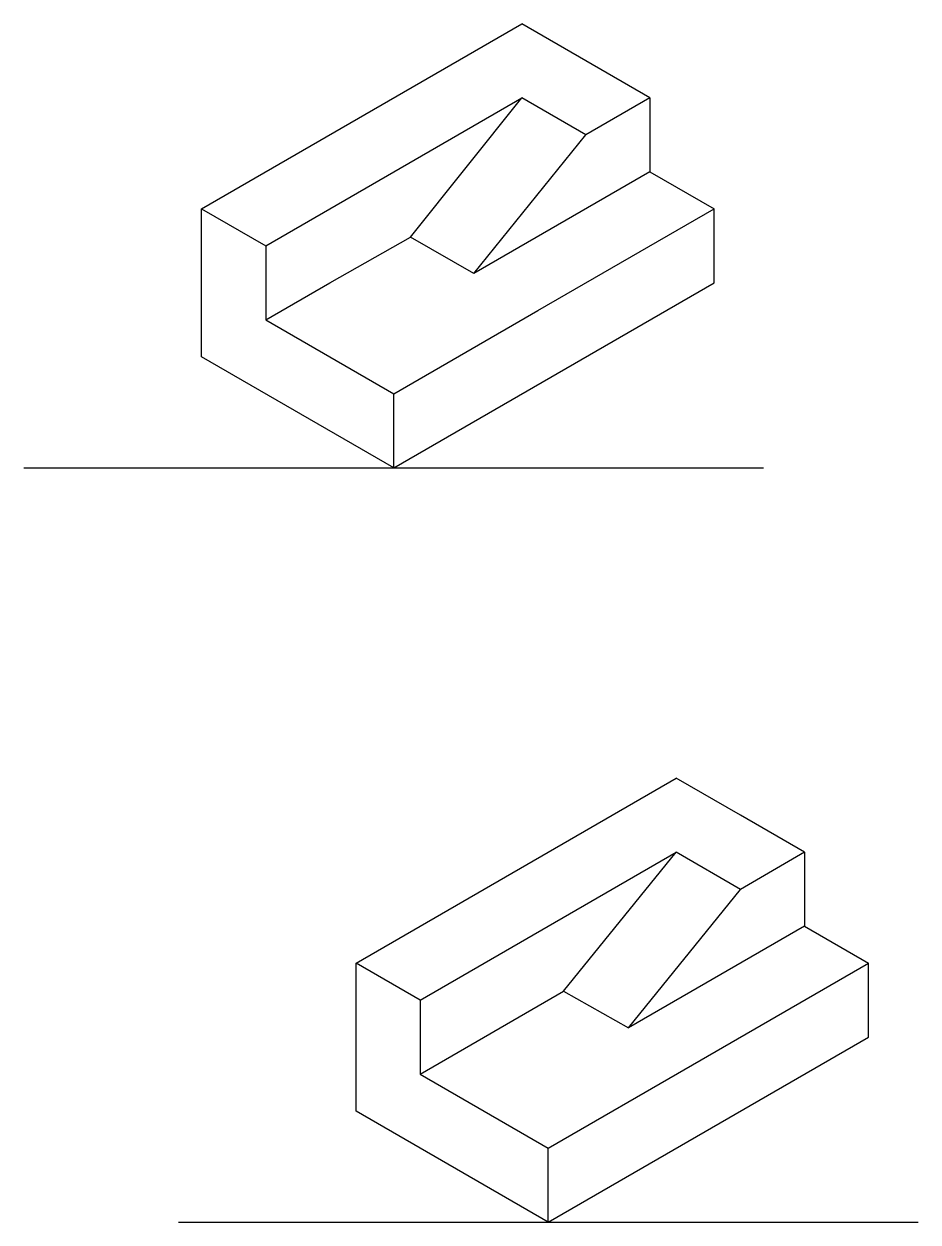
# Model space of a CAD drawing. Header units: inches. Extents: x 20.8 to 45, y -8 to 24.4.
import ezdxf

# ---------------------------------------------------------------- set-up
doc = ezdxf.new("R2010")
doc.units = ezdxf.units.IN
doc.header["$MEASUREMENT"] = 0

msp = doc.modelspace()

# ---------------------------------------------------------------- linework, layer by layer
for p, q in [((25.606, 19.421), (34.266, 24.421)), ((25.606, 15.421), (25.606, 19.421)), ((34.699, 16.671), (39.462, 19.421)), ((39.462, 17.421), (39.462, 19.421)), ((30.802, 12.421), (39.462, 17.421)), ((30.802, 14.421), (34.699, 16.671)), ((30.802, 12.421), (25.606, 15.421)), ((20.802, 12.421), (40.802, 12.421)), ((29.782, -0.973), (38.442, 4.027)), ((40.174, 3.027), (38.442, 4.027)), ((41.906, 2.027), (40.174, 3.027)), ((31.514, -1.973), (38.442, 2.027)), ((35.392, -1.733), (38.442, 2.027)), ((40.179, 1.019), (38.442, 2.027)), ((41.906, 2.027), (40.179, 1.019)), ((41.906, 2.027), (41.906, 0.027)), ((37.145, -2.726), (40.179, 1.019)), ((41.906, 0.027), (37.145, -2.726)), ((41.906, 0.027), (43.638, -0.973)), ((31.514, -1.973), (29.782, -0.973)), ((29.782, -4.973), (29.782, -0.973)), ((38.875, -3.723), (43.638, -0.973)), ((43.638, -2.973), (43.638, -0.973)), ((31.514, -3.973), (35.392, -1.733)), ((35.392, -1.733), (37.145, -2.726)), ((31.514, -1.973), (31.514, -3.973)), ((34.978, -7.973), (43.638, -2.973)), ((34.978, -5.973), (38.875, -3.723)), ((31.514, -3.973), (34.978, -5.973)), ((34.978, -7.973), (29.782, -4.973)), ((34.978, -7.973), (34.978, -5.973)), ((24.978, -7.973), (44.978, -7.973))]:
    msp.add_line(p, q)
at = {"color": 1}
for p, q in [((35.998, 23.421), (34.266, 24.421)), ((37.73, 22.421), (35.998, 23.421)), ((27.338, 18.421), (34.266, 22.421)), ((31.256, 18.659), (34.266, 22.421)), ((35.996, 21.425), (34.266, 22.421)), ((37.73, 22.421), (35.996, 21.425)), ((37.73, 22.421), (37.73, 20.421)), ((32.967, 17.671), (35.996, 21.425)), ((37.73, 20.421), (32.967, 17.671)), ((37.73, 20.421), (39.462, 19.421)), ((25.606, 19.421), (27.338, 18.421)), ((29.07, 17.421), (31.256, 18.659)), ((32.967, 17.671), (31.256, 18.659)), ((27.338, 18.421), (27.338, 16.421)), ((27.338, 16.421), (29.07, 17.421)), ((27.338, 16.421), (30.802, 14.421)), ((30.802, 12.421), (30.802, 14.421))]:
    msp.add_line(p, q, dxfattribs=at)

doc.saveas('drawing.dxf')
